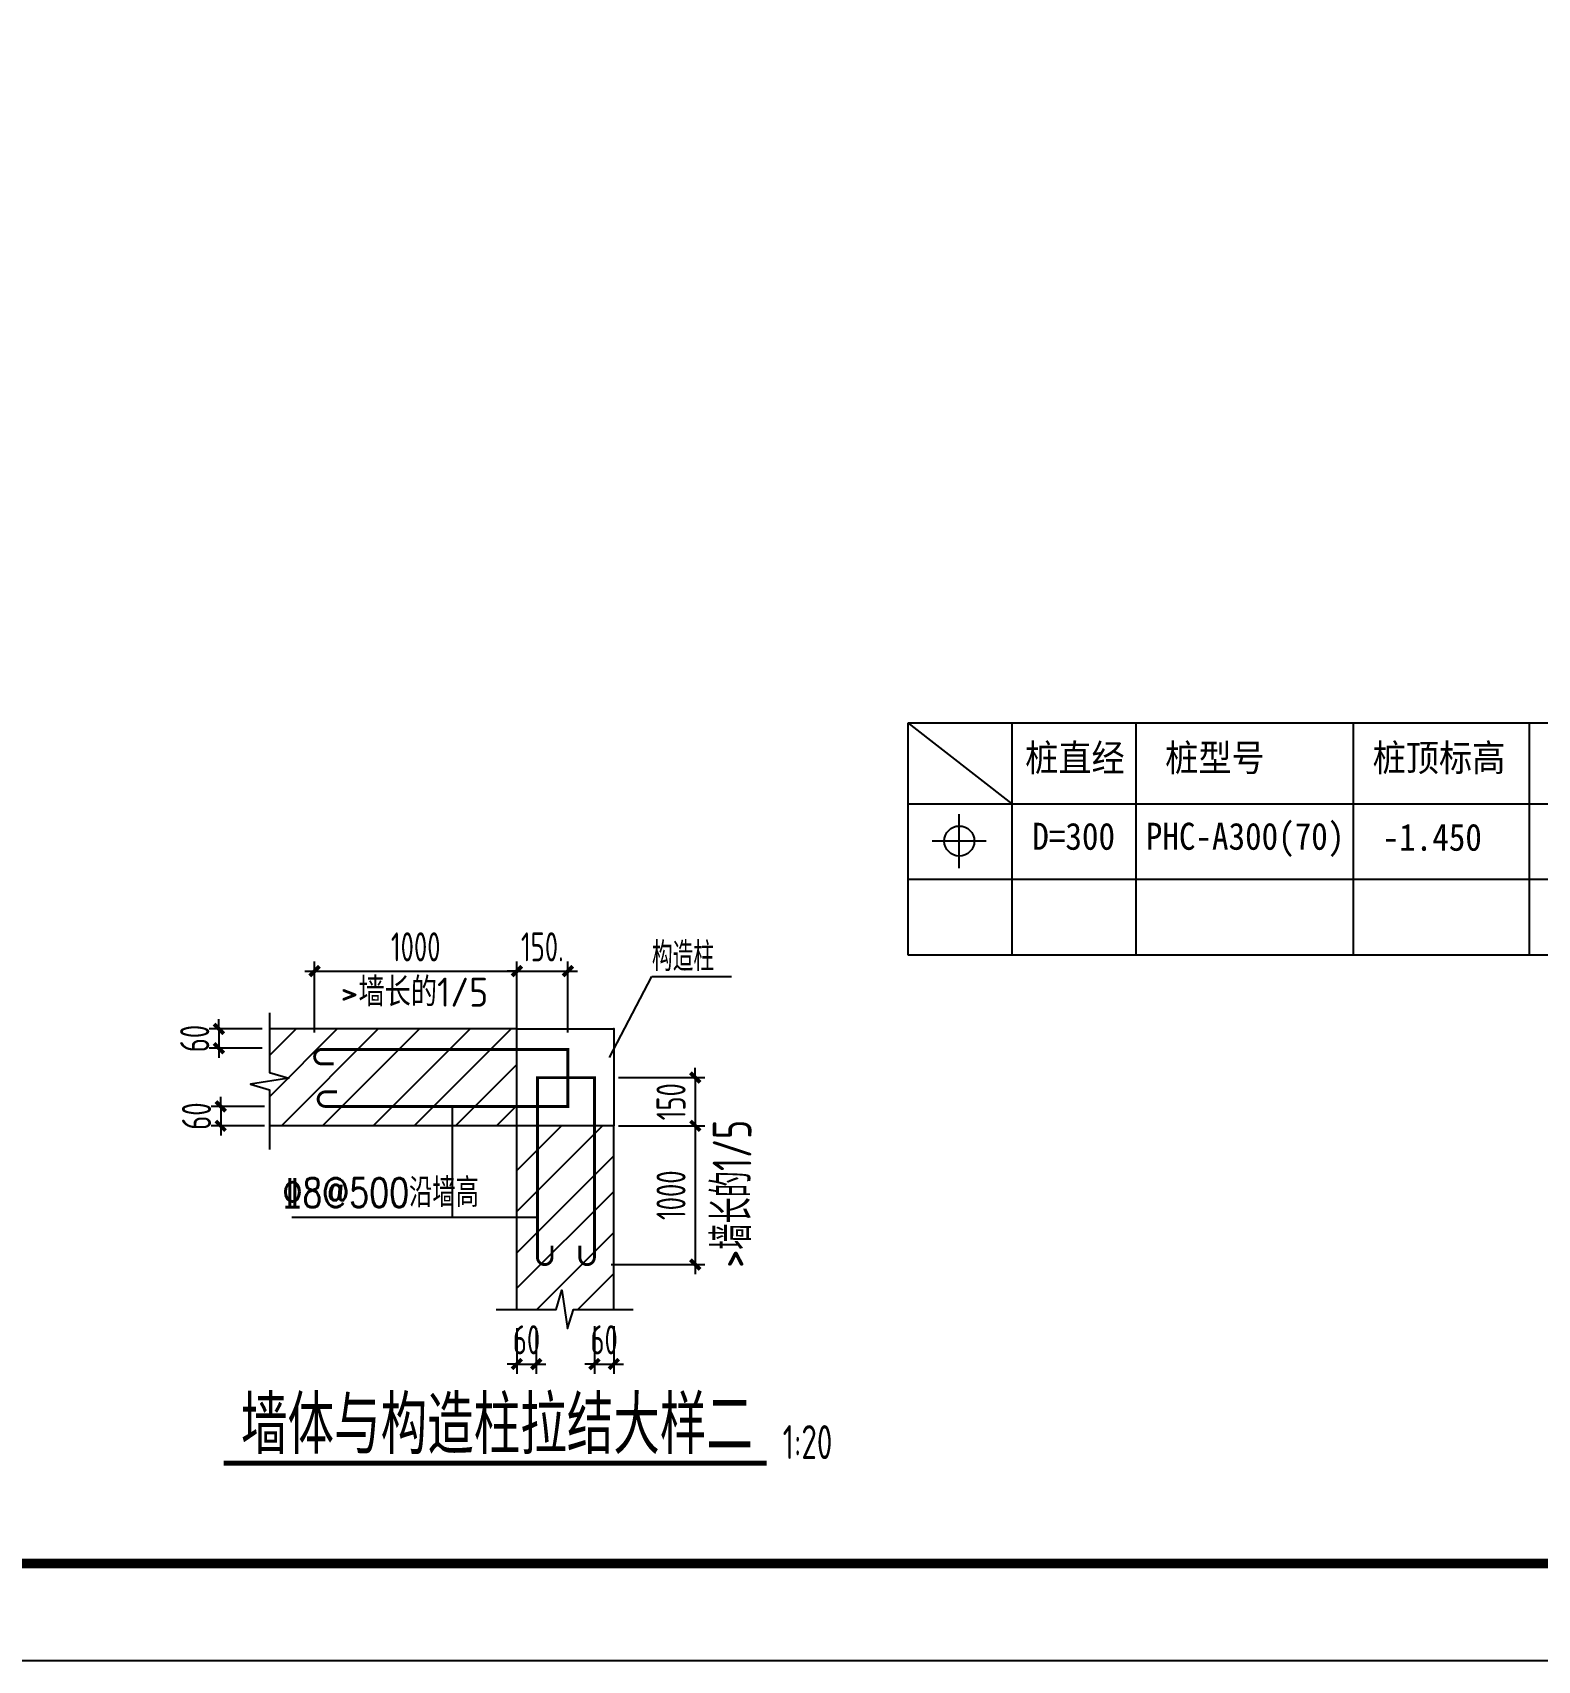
# Model space of a CAD drawing. Extents: x 32177600 to 32582346, y -189249 to 154687.
# Drawn here: x 32260827 to 32291869, y 70687 to 104267 of the extents above; entities that cross this region are included whole.
import ezdxf
from ezdxf.enums import TextEntityAlignment as Align

# ---------------------------------------------------------------- set-up
doc = ezdxf.new("R2010")
doc.units = 0
doc.header["$LTSCALE"] = 1000
doc.header["$MEASUREMENT"] = 0
doc.linetypes.add('DOTE', pattern=[2.42, 2, -0.2, 0.02, -0.2])
doc.layers.get('0').update_dxf_attribs({"linetype": 'CONTINUOUS'})
for name, color, linetype in [('COLU', 7, 'CONTINUOUS'), ('DIM', 3, 'CONTINUOUS'), ('HATCH', 254, 'CONTINUOUS'), ('NUM', 7, 'CONTINUOUS'), ('PUB_TEXT', 7, 'CONTINUOUS'), ('PUB_TITLE', 4, 'CONTINUOUS'), ('REIN', 1, 'CONTINUOUS'), ('TEXT', 7, 'CONTINUOUS'), ('THIN', 7, 'CONTINUOUS'), ('桩', 6, 'CONTINUOUS')]:
    doc.layers.add(name, color=color, linetype=linetype)
doc.styles.add('-宋体', font='', dxfattribs={"width": 0.8})
doc.styles.add('_HZTXT', font='txt.shx', dxfattribs={"width": 0.8, "bigfont": 'hztxt.shx'})
doc.styles.add('TSSD_Dimension', font='Tssdeng.shx', dxfattribs={"width": 0.7, "bigfont": 'HZTXT.SHX'})
doc.styles.add('TSSD_Label', font='Tssdeng.shx', dxfattribs={"width": 0.7, "bigfont": 'hztxt.shx'})
doc.styles.add('TSSD_NORM', font='txt.shx', dxfattribs={"width": 0.7, "bigfont": 'tssdchn.shx'})
doc.styles.add('TSSD_REIN', font='tssdeng.shx', dxfattribs={"width": 0.7, "bigfont": 'tssdchn.shx'})
doc.styles.get('-宋体').set_extended_font_data('SimSun')

# ---------------------------------------------------------------- blocks, each defined once
blk = doc.blocks.new('_ArchTick')
at = {"color": 0, "linetype": 'ByBlock', "const_width": 0.4}
blk.add_lwpolyline([(-0.5, -0.5), (0.5, 0.5)], dxfattribs=at)

msp = doc.modelspace()

# ---------------------------------------------------------------- linework, layer by layer
for p, q in [((32281035.2, 88358.4, 0), (32278891.2, 90030.5, 0)), ((32278891.2, 85232.6, 0), (32278891.2, 90030.5, 0)), ((32278891.2, 90030.5, 0), (32312206, 90030.5, 0)), ((32281035.2, 85232.6, 0), (32281035.2, 90030.5, 0)), ((32283589.3, 85232.6, 0), (32283589.3, 90030.5, 0)), ((32288076, 85232.6, 0), (32288076, 90030.5, 0)), ((32291705.5, 85232.6, 0), (32291705.5, 90030.5, 0)), ((32278891.2, 88358.4, 0), (32312206, 88358.4, 0)), ((32312206, 86795.5, 0), (32278891.2, 86795.5, 0)), ((32312206, 85232.6, 0), (32278891.2, 85232.6, 0))]:
    msp.add_line(p, q)
at = {"layer": 'COLU', "linetype": 'ByBlock'}
msp.add_line((32269485.6, 82082.1, 0), (32269485.6, 79829, 0), dxfattribs=at)
at = {"layer": 'DIM'}
for p, q in [((32266644.7, 83641.8, 0), (32266644.7, 85106.7, 0)), ((32270816.2, 83641.8, 0), (32270816.2, 85106.7, 0)), ((32270816.2, 83641.8, 0), (32270816.2, 85106.7, 0)), ((32271869.3, 83641.8, 0), (32271869.3, 85106.7, 0)), ((32266444.7, 84906.7, 0), (32271016.2, 84906.7, 0)), ((32270816.2, 84906.7, 0), (32270616.2, 84906.7, 0)), ((32270816.2, 84906.7, 0), (32271869.3, 84906.7, 0)), ((32271869.3, 84906.7, 0), (32272069.3, 84906.7, 0)), ((32265565, 83715.6, 0), (32264471.2, 83715.6, 0)), ((32264671.2, 83715.6, 0), (32264671.2, 83915.6, 0)), ((32264671.2, 83715.6, 0), (32264671.2, 83315.6, 0)), ((32265565, 83315.6, 0), (32264471.2, 83315.6, 0)), ((32264671.2, 83315.6, 0), (32264671.2, 83115.6, 0)), ((32272916.2, 82709.5, 0), (32274696.7, 82709.5, 0)), ((32274496.7, 82709.5, 0), (32274496.7, 82909.5, 0)), ((32274496.7, 82709.5, 0), (32274496.7, 81715.6, 0)), ((32264708.1, 82115.6, 0), (32264708.1, 82315.6, 0)), ((32265614.3, 82115.6, 0), (32264508.1, 82115.6, 0)), ((32264708.1, 82115.6, 0), (32264708.1, 81715.6, 0)), ((32265614.3, 81715.6, 0), (32264508.1, 81715.6, 0)), ((32264708.1, 81715.6, 0), (32264708.1, 81515.6, 0)), ((32272916.2, 81715.6, 0), (32274696.7, 81715.6, 0)), ((32272916.2, 81715.6, 0), (32274696.7, 81715.6, 0)), ((32274496.7, 81915.6, 0), (32274496.7, 78652.1, 0)), ((32274496.7, 81715.6, 0), (32274496.7, 81515.6, 0)), ((32272761.3, 78852.1, 0), (32274696.7, 78852.1, 0)), ((32272416.2, 77580.7, 0), (32272416.2, 76601.5, 0)), ((32272816.2, 77580.7, 0), (32272816.2, 76601.5, 0)), ((32270816.2, 77544.9, 0), (32270816.2, 76601.5, 0)), ((32271216.2, 77544.9, 0), (32271216.2, 76601.5, 0)), ((32270816.2, 76801.5, 0), (32270616.2, 76801.5, 0)), ((32270816.2, 76801.5, 0), (32271216.2, 76801.5, 0)), ((32271216.2, 76801.5, 0), (32271416.2, 76801.5, 0)), ((32272416.2, 76801.5, 0), (32272216.2, 76801.5, 0)), ((32272416.2, 76801.5, 0), (32272816.2, 76801.5, 0)), ((32272816.2, 76801.5, 0), (32273016.2, 76801.5, 0))]:
    msp.add_line(p, q, dxfattribs=at)
at = {"layer": 'HATCH', "color": 0}
for p, q in [((32265717.8, 83171.3, 0), (32266262.1, 83715.6, 0)), ((32265717.8, 82322.8, 0), (32267110.6, 83715.6, 0)), ((32265959.1, 81715.6, 0), (32267959.1, 83715.6, 0)), ((32266807.7, 81715.6, 0), (32268807.7, 83715.6, 0)), ((32267851.7, 81715.6, 0), (32269851.7, 83715.6, 0)), ((32268700.3, 81715.6, 0), (32270700.3, 83715.6, 0)), ((32269548.8, 81715.6, 0), (32270816.2, 82983.1, 0)), ((32270397.3, 81715.6, 0), (32270816.2, 82134.5, 0)), ((32270816.2, 79946.4, 0), (32272585.4, 81715.6, 0)), ((32270816.2, 80794.9, 0), (32271736.9, 81715.6, 0)), ((32270816.2, 79097.9, 0), (32272816.2, 81097.9, 0)), ((32270816.2, 78363.4, 0), (32272816.2, 80363.4, 0)), ((32271228.1, 77926.6, 0), (32272816.2, 79514.8, 0)), ((32272076.6, 77926.6, 0), (32272816.2, 78666.3, 0))]:
    msp.add_line(p, q, dxfattribs=at)
at = {"layer": 'NUM', "const_width": 100, "elevation": 0}
msp.add_lwpolyline([(32275970.7, 74755.1), (32264769.1, 74755.1)], dxfattribs=at)
at = {"layer": 'PUB_TITLE', "elevation": 0}
msp.add_lwpolyline([(32177600.3, 70687.4), (32326200.3, 70687.4), (32326200.3, 154687.4), (32177600.3, 154687.4)], close=True, dxfattribs=at)
at = {"layer": 'PUB_TITLE', "const_width": 200, "elevation": 0}
msp.add_lwpolyline([(32182600.3, 72687.4), (32324200.3, 72687.4), (32324200.3, 152687.4), (32182600.3, 152687.4)], close=True, dxfattribs=at)
at = {"layer": 'REIN', "const_width": 60, "elevation": 0}
for points in [[(32267034.7, 82991.8), (32266794.7, 82991.8, -1), (32266794.7, 83291.8), (32271869.3, 83291.8), (32271869.3, 82115.6), (32266867.8, 82115.6, -1), (32266867.8, 82415.6), (32267107.8, 82415.6)], [(32271541.1, 79242.3), (32271541.1, 79002.3, -1), (32271241.1, 79002.3), (32271241.1, 82709.5), (32272416.2, 82709.5), (32272416.2, 79002, -1), (32272116.2, 79002), (32272116.2, 79242)]]:
    msp.add_lwpolyline(points, format="xyb", dxfattribs=at)
at = {"layer": 'TEXT'}
msp.add_line((32266172.9, 79829, 0), (32271241.1, 79829, 0), dxfattribs=at)
at = {"layer": 'THIN'}
for p, q in [((32272724.2, 83121.6, 0), (32273602.3, 84795.3, 0)), ((32273602.3, 84795.3, 0), (32275245.4, 84795.3, 0))]:
    msp.add_line(p, q, dxfattribs=at)
at = {"layer": 'THIN', "color": 7}
for p, q in [((32270816.2, 83715.6, 0), (32265717.8, 83715.6, 0)), ((32270816.2, 81715.6, 0), (32265717.8, 81715.6, 0)), ((32270816.2, 77926.6, 0), (32270816.2, 81715.6, 0)), ((32272816.2, 77926.6, 0), (32272816.2, 81715.6, 0))]:
    msp.add_line(p, q, dxfattribs=at)
at = {"layer": 'THIN', "color": 7, "elevation": 0}
for points in [[(32265713.5, 84043), (32265713.5, 82816.4), (32266113.5, 82696.4), (32265322, 82577.7), (32265713.5, 82456.4), (32265713.5, 81229.7)], [(32270392.3, 77924.8), (32271625, 77924.8), (32271745, 78324.8), (32271863.7, 77533.3), (32271985, 77924.8), (32273217.7, 77924.8)]]:
    msp.add_lwpolyline(points, dxfattribs=at)
msp.add_lwpolyline([(32270816.2, 81715.6), (32270816.2, 83715.6), (32272816.2, 83715.6), (32272816.2, 81715.6)], close=True, dxfattribs=at)
at = {"layer": 'THIN', "color": 0, "linetype": 'ByBlock'}
for p in [(32265717.8, 83715.6, 0), (32270816.2, 83715.6, 0), (32270816.2, 83715.6, 0), (32272816.2, 83715.6, 0), (32265717.8, 81715.6, 0), (32270816.2, 81715.6, 0), (32270816.2, 81715.6, 0), (32270816.2, 77926.6, 0), (32272816.2, 77926.6, 0)]:
    msp.add_point(p, dxfattribs=at)
at = {"layer": '桩', "linetype": 'DOTE'}
for p, q in [((32279943, 87032.5, 0), (32279943, 88147.3, 0)), ((32280500.4, 87589.9, 0), (32279385.6, 87589.9, 0))]:
    msp.add_line(p, q, dxfattribs=at)
at = {"layer": '桩'}
msp.add_circle((32279943, 87589.9, 0), 309.7, dxfattribs=at)

# ---------------------------------------------------------------- block references
at = {"layer": 'DIM', "xscale": 200, "yscale": 200, "zscale": 200}
for p, rotation in [((32266644.7, 84906.7, 0), 180), ((32271869.3, 84906.7, 0), 180), ((32264671.2, 83715.6, 0), 270), ((32264671.2, 83315.6, 0), 90), ((32274496.7, 82709.5, 0), 270), ((32264708.1, 82115.6, 0), 270), ((32264708.1, 81715.6, 0), 90), ((32274496.7, 81715.6, 0), 90), ((32274496.7, 81715.6, 0), 90), ((32274496.7, 78852.1, 0), 270), ((32271216.2, 76801.5, 0), 180), ((32272816.2, 76801.5, 0), 180)]:
    msp.add_blockref('_ArchTick', p, dxfattribs=dict(at, rotation=rotation))
for p in [(32270816.2, 84906.7, 0), (32270816.2, 84906.7, 0), (32270816.2, 76801.5, 0), (32272416.2, 76801.5, 0)]:
    msp.add_blockref('_ArchTick', p, dxfattribs=at)

# ---------------------------------------------------------------- texts
at = {"layer": 'DIM', "color": 7, "char_height": 600, "attachment_point": 5, "style": 'TSSD_Dimension'}
for s, insert in [('\\A1;1000', (32268730.5, 85406.7, 0)), ('\\A1;150.', (32271342.8, 85406.7, 0)), ('\\A1;60', (32271016.2, 77301.5, 0)), ('\\A1;60', (32272616.2, 77301.5, 0))]:
    msp.add_mtext(s, dxfattribs=dict(at, insert=insert))
at = {"layer": 'DIM', "color": 7, "char_height": 600, "attachment_point": 5, "rotation": 90, "style": 'TSSD_Dimension'}
for s, insert in [('\\A1;60', (32264171.2, 83515.6, 0)), ('\\A1;150', (32273996.7, 82212.6, 0)), ('\\A1;60', (32264208.1, 81915.6, 0)), ('\\A1;1000', (32273996.7, 80283.8, 0))]:
    msp.add_mtext(s, dxfattribs=dict(at, insert=insert))
at = {"layer": 'PUB_TEXT', "style": '-宋体', "width": 0.9}
for s, height, p in [('桩直经', 557.38, (32281302.6, 89029.2, 0)), ('桩型号', 557.38, (32284189.8, 89029.2, 0)), ('桩顶标高', 557.38, (32288469.2, 89029.2, 0)), ('PHC-A300(70)', 557.384, (32283790.3, 87409.7, 0)), ('D=300', 557.38, (32281449.3, 87409.7, 0)), ('-1.450', 557.38, (32288674.9, 87389.8, 0))]:
    msp.add_text(s, height=height, dxfattribs=at).set_placement(p)
at = {"layer": 'TEXT', "color": 7, "style": 'TSSD_NORM', "width": 0.75}
msp.add_text('构造柱', height=600, dxfattribs=at).set_placement((32273602.3, 84905.5, 0))
at = {"layer": 'TEXT', "style": 'TSSD_REIN'}
for height, rotation, width, p, p2 in [(600, 359.82192, 0.86861, (32267179.5, 84179.8, 0), (32270226.3, 84170.3, 0)), (800, 89.82192, 0.651457, (32275648, 78790.6, 0), (32275657.5, 81837.4, 0))]:
    msp.add_text('>墙长的1/5', height=height, rotation=rotation, dxfattribs=dict(at, width=width)).set_placement(p, p2, align=Align.FIT)
at = {"layer": 'TEXT', "style": '_HZTXT', "width": 0.8}
msp.add_text('\x848@500沿墙高', height=600, dxfattribs=at).set_placement((32265981, 80038, -381.8))
at = {"layer": 'TEXT', "style": 'TSSD_Label', "width": 0.8}
msp.add_text('墙体与构造柱拉结大样二', height=1200, dxfattribs=at).set_placement((32270406.3, 74942.4, 0), align=Align.CENTER)
at = {"layer": 'TEXT', "color": 0, "linetype": 'ByBlock', "style": 'TSSD_REIN', "width": 0.7}
msp.add_text('1:20', height=700, dxfattribs=at).set_placement((32276299.4, 74631.2, 0), align=Align.BOTTOM_LEFT)

doc.saveas('drawing.dxf')
